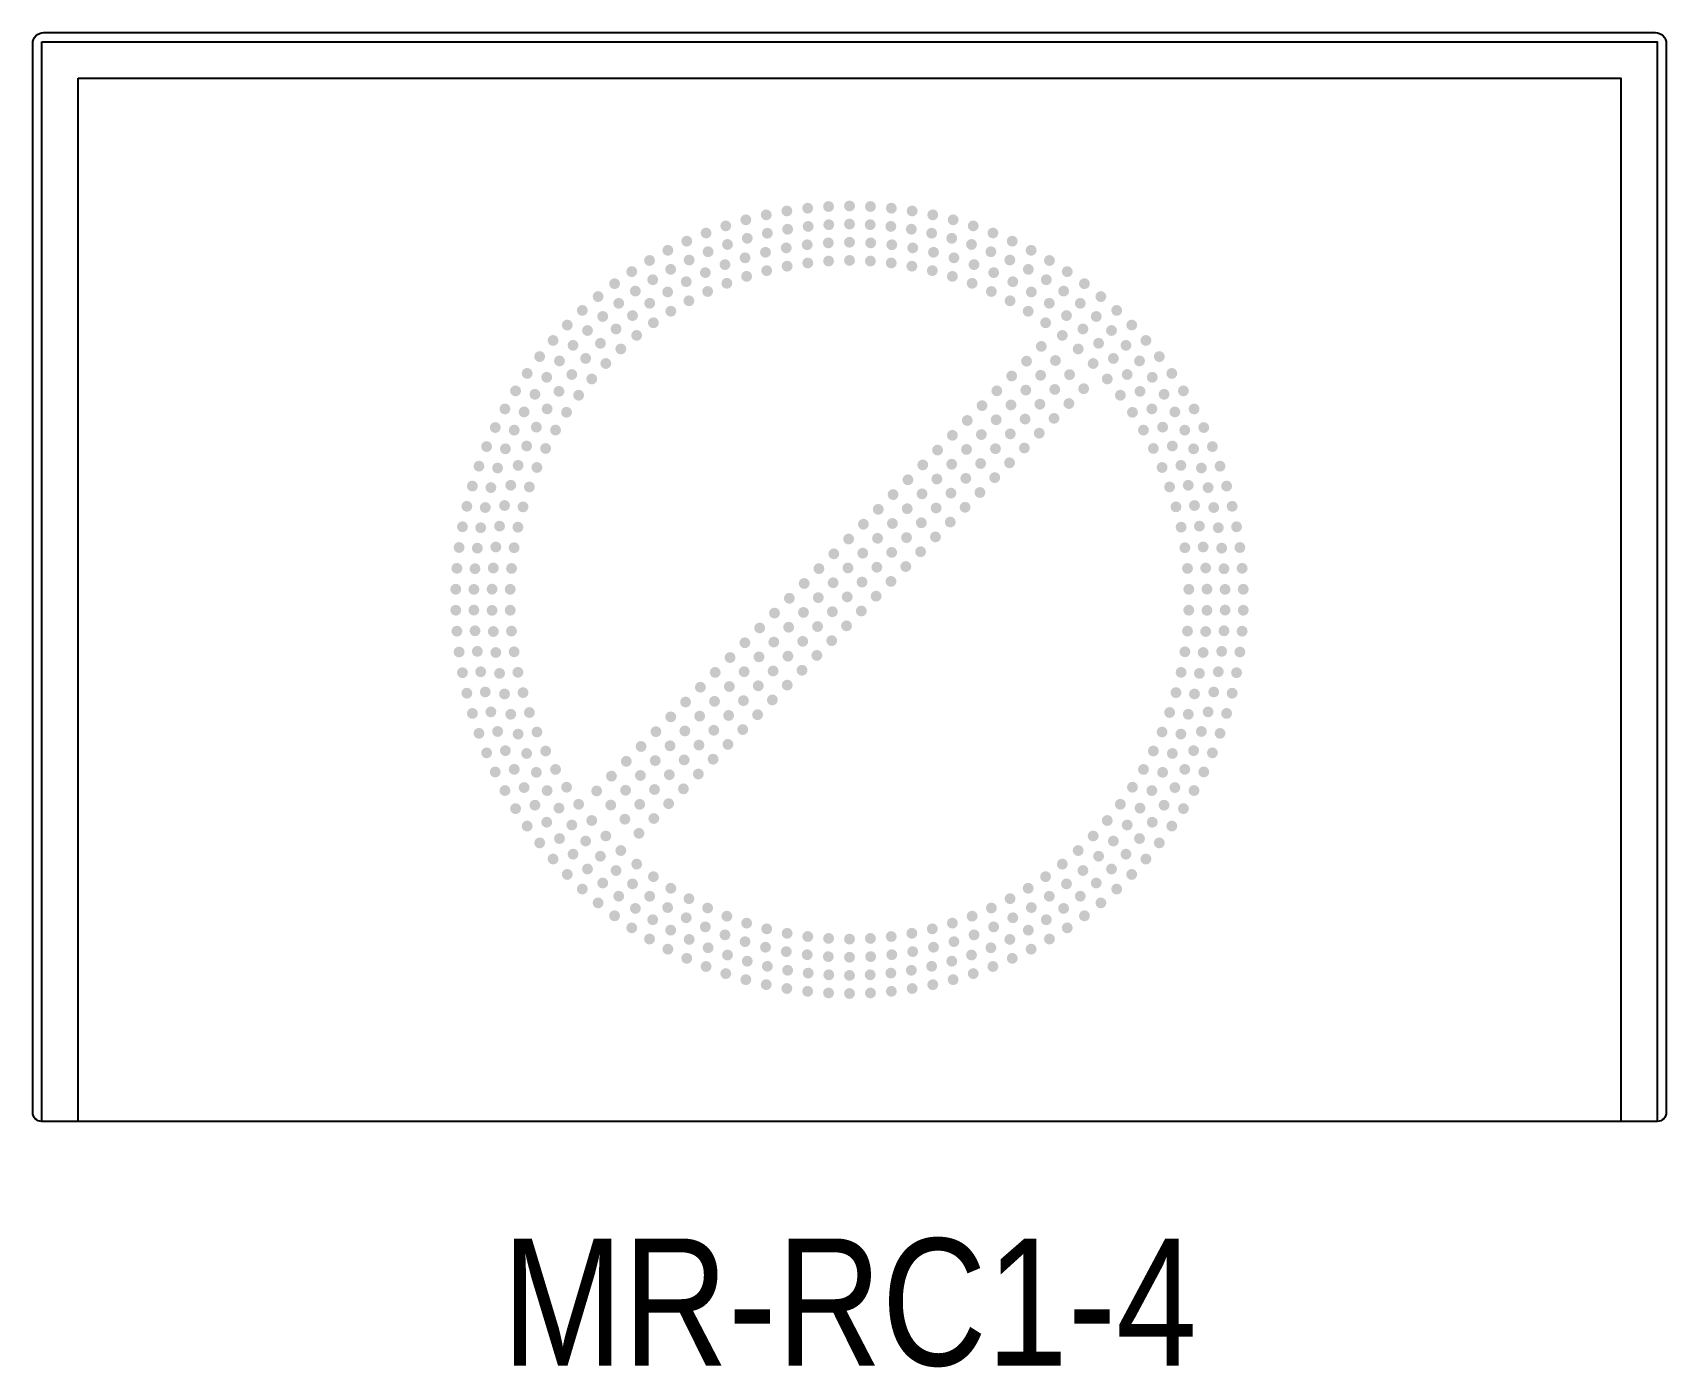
# Model space of a CAD drawing. Header units: millimetres. Extents: x 0 to 45, y -6.8 to 30.
import ezdxf

# ---------------------------------------------------------------- set-up
doc = ezdxf.new("R2010")
doc.units = ezdxf.units.MM
for name, color, linetype in [('L25', 1, 'Continuous'), ('T35', 3, 'Continuous'), ('T50', 7, 'Continuous')]:
    doc.layers.add(name, color=color, linetype=linetype)
doc.styles.add('T35', font='ARIALN.TTF', dxfattribs={"height": 3.5})

# ---------------------------------------------------------------- blocks, each defined once
blk = doc.blocks.new('MR-RC1-4')
at = {"layer": 'L25'}
h = blk.add_hatch(color=10, dxfattribs=at)
h.dxf.hatch_style = 1
edge = h.paths.add_edge_path()
edge.add_arc((21.93, 24.709), 0.15, 0, 360)
edge = h.paths.add_edge_path()
edge.add_arc((21.361, 24.662), 0.15, 0, 360)
edge = h.paths.add_edge_path()
edge.add_arc((20.796, 24.584), 0.15, 0, 360)
edge = h.paths.add_edge_path()
edge.add_arc((20.237, 24.474), 0.15, 0, 360)
edge = h.paths.add_edge_path()
edge.add_arc((19.684, 24.334), 0.15, 0, 360)
edge = h.paths.add_edge_path()
edge.add_arc((19.139, 24.164), 0.15, 0, 360)
edge = h.paths.add_edge_path()
edge.add_arc((18.605, 23.964), 0.15, 0, 360)
edge = h.paths.add_edge_path()
edge.add_arc((18.083, 23.735), 0.15, 0, 360)
edge = h.paths.add_edge_path()
edge.add_arc((17.574, 23.478), 0.15, 0, 360)
edge = h.paths.add_edge_path()
edge.add_arc((17.08, 23.192), 0.15, 0, 360)
edge = h.paths.add_edge_path()
edge.add_arc((16.602, 22.88), 0.15, 0, 360)
edge = h.paths.add_edge_path()
edge.add_arc((16.143, 22.543), 0.15, 0, 360)
edge = h.paths.add_edge_path()
edge.add_arc((15.703, 22.18), 0.15, 0, 360)
edge = h.paths.add_edge_path()
edge.add_arc((15.283, 21.794), 0.15, 0, 360)
edge = h.paths.add_edge_path()
edge.add_arc((14.885, 21.385), 0.15, 0, 360)
edge = h.paths.add_edge_path()
edge.add_arc((14.511, 20.955), 0.15, 0, 360)
edge = h.paths.add_edge_path()
edge.add_arc((14.16, 20.505), 0.15, 0, 360)
edge = h.paths.add_edge_path()
edge.add_arc((13.835, 20.036), 0.15, 0, 360)
edge = h.paths.add_edge_path()
edge.add_arc((13.537, 19.55), 0.15, 0, 360)
edge = h.paths.add_edge_path()
edge.add_arc((13.265, 19.048), 0.15, 0, 360)
edge = h.paths.add_edge_path()
edge.add_arc((13.022, 18.533), 0.15, 0, 360)
edge = h.paths.add_edge_path()
edge.add_arc((12.807, 18.004), 0.15, 0, 360)
edge = h.paths.add_edge_path()
edge.add_arc((12.622, 17.465), 0.15, 0, 360)
edge = h.paths.add_edge_path()
edge.add_arc((12.467, 16.916), 0.15, 0, 360)
edge = h.paths.add_edge_path()
edge.add_arc((12.342, 16.359), 0.15, 0, 360)
edge = h.paths.add_edge_path()
edge.add_arc((12.248, 15.797), 0.15, 0, 360)
edge = h.paths.add_edge_path()
edge.add_arc((12.185, 15.23), 0.15, 0, 360)
edge = h.paths.add_edge_path()
edge.add_arc((12.154, 14.66), 0.15, 0, 360)
edge = h.paths.add_edge_path()
edge.add_arc((12.154, 14.09), 0.15, 0, 360)
edge = h.paths.add_edge_path()
edge.add_arc((12.185, 13.52), 0.15, 0, 360)
edge = h.paths.add_edge_path()
edge.add_arc((12.248, 12.953), 0.15, 0, 360)
edge = h.paths.add_edge_path()
edge.add_arc((12.342, 12.391), 0.15, 0, 360)
edge = h.paths.add_edge_path()
edge.add_arc((12.467, 11.834), 0.15, 0, 360)
edge = h.paths.add_edge_path()
edge.add_arc((12.622, 11.285), 0.15, 0, 360)
edge = h.paths.add_edge_path()
edge.add_arc((12.807, 10.746), 0.15, 0, 360)
edge = h.paths.add_edge_path()
edge.add_arc((13.022, 10.217), 0.15, 0, 360)
edge = h.paths.add_edge_path()
edge.add_arc((13.265, 9.702), 0.15, 0, 360)
edge = h.paths.add_edge_path()
edge.add_arc((13.537, 9.2), 0.15, 0, 360)
edge = h.paths.add_edge_path()
edge.add_arc((13.835, 8.714), 0.15, 0, 360)
edge = h.paths.add_edge_path()
edge.add_arc((14.16, 8.245), 0.15, 0, 360)
edge = h.paths.add_edge_path()
edge.add_arc((14.511, 7.795), 0.15, 0, 360)
edge = h.paths.add_edge_path()
edge.add_arc((14.885, 7.365), 0.15, 0, 360)
edge = h.paths.add_edge_path()
edge.add_arc((15.283, 6.956), 0.15, 0, 360)
edge = h.paths.add_edge_path()
edge.add_arc((15.703, 6.57), 0.15, 0, 360)
edge = h.paths.add_edge_path()
edge.add_arc((16.143, 6.207), 0.15, 0, 360)
edge = h.paths.add_edge_path()
edge.add_arc((16.602, 5.87), 0.15, 0, 360)
edge = h.paths.add_edge_path()
edge.add_arc((17.08, 5.558), 0.15, 0, 360)
edge = h.paths.add_edge_path()
edge.add_arc((17.574, 5.272), 0.15, 0, 360)
edge = h.paths.add_edge_path()
edge.add_arc((18.083, 5.015), 0.15, 0, 360)
edge = h.paths.add_edge_path()
edge.add_arc((18.605, 4.786), 0.15, 0, 360)
edge = h.paths.add_edge_path()
edge.add_arc((19.139, 4.586), 0.15, 0, 360)
edge = h.paths.add_edge_path()
edge.add_arc((19.684, 4.416), 0.15, 0, 360)
edge = h.paths.add_edge_path()
edge.add_arc((20.237, 4.276), 0.15, 0, 360)
edge = h.paths.add_edge_path()
edge.add_arc((20.796, 4.166), 0.15, 0, 360)
edge = h.paths.add_edge_path()
edge.add_arc((21.361, 4.088), 0.15, 0, 360)
edge = h.paths.add_edge_path()
edge.add_arc((21.93, 4.041), 0.15, 0, 360)
edge = h.paths.add_edge_path()
edge.add_arc((22.5, 4.025), 0.15, 0, 360)
edge = h.paths.add_edge_path()
edge.add_arc((23.07, 4.041), 0.15, 0, 360)
edge = h.paths.add_edge_path()
edge.add_arc((23.639, 4.088), 0.15, 0, 360)
edge = h.paths.add_edge_path()
edge.add_arc((24.204, 4.166), 0.15, 0, 360)
edge = h.paths.add_edge_path()
edge.add_arc((24.763, 4.276), 0.15, 0, 360)
edge = h.paths.add_edge_path()
edge.add_arc((25.316, 4.416), 0.15, 0, 360)
edge = h.paths.add_edge_path()
edge.add_arc((25.861, 4.586), 0.15, 0, 360)
edge = h.paths.add_edge_path()
edge.add_arc((26.395, 4.786), 0.15, 0, 360)
edge = h.paths.add_edge_path()
edge.add_arc((26.917, 5.015), 0.15, 0, 360)
edge = h.paths.add_edge_path()
edge.add_arc((27.426, 5.272), 0.15, 0, 360)
edge = h.paths.add_edge_path()
edge.add_arc((27.92, 5.558), 0.15, 0, 360)
edge = h.paths.add_edge_path()
edge.add_arc((28.398, 5.87), 0.15, 0, 360)
edge = h.paths.add_edge_path()
edge.add_arc((28.857, 6.207), 0.15, 0, 360)
edge = h.paths.add_edge_path()
edge.add_arc((29.297, 6.57), 0.15, 0, 360)
edge = h.paths.add_edge_path()
edge.add_arc((29.717, 6.956), 0.15, 0, 360)
edge = h.paths.add_edge_path()
edge.add_arc((30.115, 7.365), 0.15, 0, 360)
edge = h.paths.add_edge_path()
edge.add_arc((30.489, 7.795), 0.15, 0, 360)
edge = h.paths.add_edge_path()
edge.add_arc((30.84, 8.245), 0.15, 0, 360)
edge = h.paths.add_edge_path()
edge.add_arc((31.165, 8.714), 0.15, 0, 360)
edge = h.paths.add_edge_path()
edge.add_arc((31.463, 9.2), 0.15, 0, 360)
edge = h.paths.add_edge_path()
edge.add_arc((31.735, 9.702), 0.15, 0, 360)
edge = h.paths.add_edge_path()
edge.add_arc((31.978, 10.217), 0.15, 0, 360)
edge = h.paths.add_edge_path()
edge.add_arc((32.193, 10.746), 0.15, 0, 360)
edge = h.paths.add_edge_path()
edge.add_arc((32.378, 11.285), 0.15, 0, 360)
edge = h.paths.add_edge_path()
edge.add_arc((32.533, 11.834), 0.15, 0, 360)
edge = h.paths.add_edge_path()
edge.add_arc((32.658, 12.391), 0.15, 0, 360)
edge = h.paths.add_edge_path()
edge.add_arc((32.752, 12.953), 0.15, 0, 360)
edge = h.paths.add_edge_path()
edge.add_arc((32.815, 13.52), 0.15, 0, 360)
edge = h.paths.add_edge_path()
edge.add_arc((32.846, 14.09), 0.15, 0, 360)
edge = h.paths.add_edge_path()
edge.add_arc((32.846, 14.66), 0.15, 0, 360)
edge = h.paths.add_edge_path()
edge.add_arc((32.815, 15.23), 0.15, 0, 360)
edge = h.paths.add_edge_path()
edge.add_arc((32.752, 15.797), 0.15, 0, 360)
edge = h.paths.add_edge_path()
edge.add_arc((32.658, 16.359), 0.15, 0, 360)
edge = h.paths.add_edge_path()
edge.add_arc((32.533, 16.916), 0.15, 0, 360)
edge = h.paths.add_edge_path()
edge.add_arc((32.378, 17.465), 0.15, 0, 360)
edge = h.paths.add_edge_path()
edge.add_arc((32.193, 18.004), 0.15, 0, 360)
edge = h.paths.add_edge_path()
edge.add_arc((31.978, 18.533), 0.15, 0, 360)
edge = h.paths.add_edge_path()
edge.add_arc((31.735, 19.048), 0.15, 0, 360)
edge = h.paths.add_edge_path()
edge.add_arc((31.463, 19.55), 0.15, 0, 360)
edge = h.paths.add_edge_path()
edge.add_arc((31.165, 20.036), 0.15, 0, 360)
edge = h.paths.add_edge_path()
edge.add_arc((30.84, 20.505), 0.15, 0, 360)
edge = h.paths.add_edge_path()
edge.add_arc((30.489, 20.955), 0.15, 0, 360)
edge = h.paths.add_edge_path()
edge.add_arc((30.115, 21.385), 0.15, 0, 360)
edge = h.paths.add_edge_path()
edge.add_arc((29.717, 21.794), 0.15, 0, 360)
edge = h.paths.add_edge_path()
edge.add_arc((29.297, 22.18), 0.15, 0, 360)
edge = h.paths.add_edge_path()
edge.add_arc((28.857, 22.543), 0.15, 0, 360)
edge = h.paths.add_edge_path()
edge.add_arc((28.398, 22.88), 0.15, 0, 360)
edge = h.paths.add_edge_path()
edge.add_arc((27.92, 23.192), 0.15, 0, 360)
edge = h.paths.add_edge_path()
edge.add_arc((27.426, 23.478), 0.15, 0, 360)
edge = h.paths.add_edge_path()
edge.add_arc((26.917, 23.735), 0.15, 0, 360)
edge = h.paths.add_edge_path()
edge.add_arc((26.395, 23.964), 0.15, 0, 360)
edge = h.paths.add_edge_path()
edge.add_arc((25.861, 24.164), 0.15, 0, 360)
edge = h.paths.add_edge_path()
edge.add_arc((25.316, 24.334), 0.15, 0, 360)
edge = h.paths.add_edge_path()
edge.add_arc((24.763, 24.474), 0.15, 0, 360)
edge = h.paths.add_edge_path()
edge.add_arc((24.204, 24.584), 0.15, 0, 360)
edge = h.paths.add_edge_path()
edge.add_arc((23.639, 24.662), 0.15, 0, 360)
edge = h.paths.add_edge_path()
edge.add_arc((23.07, 24.709), 0.15, 0, 360)
edge = h.paths.add_edge_path()
edge.add_arc((22.5, 24.725), 0.15, 0, 360)
edge = h.paths.add_edge_path()
edge.add_arc((21.923, 25.21), 0.15, 0, 360)
edge = h.paths.add_edge_path()
edge.add_arc((21.347, 25.164), 0.15, 0, 360)
edge = h.paths.add_edge_path()
edge.add_arc((20.774, 25.087), 0.15, 0, 360)
edge = h.paths.add_edge_path()
edge.add_arc((20.206, 24.98), 0.15, 0, 360)
edge = h.paths.add_edge_path()
edge.add_arc((19.645, 24.843), 0.15, 0, 360)
edge = h.paths.add_edge_path()
edge.add_arc((19.092, 24.676), 0.15, 0, 360)
edge = h.paths.add_edge_path()
edge.add_arc((18.549, 24.48), 0.15, 0, 360)
edge = h.paths.add_edge_path()
edge.add_arc((18.017, 24.255), 0.15, 0, 360)
edge = h.paths.add_edge_path()
edge.add_arc((17.497, 24.003), 0.15, 0, 360)
edge = h.paths.add_edge_path()
edge.add_arc((16.992, 23.723), 0.15, 0, 360)
edge = h.paths.add_edge_path()
edge.add_arc((16.502, 23.416), 0.15, 0, 360)
edge = h.paths.add_edge_path()
edge.add_arc((16.029, 23.084), 0.15, 0, 360)
edge = h.paths.add_edge_path()
edge.add_arc((15.575, 22.728), 0.15, 0, 360)
edge = h.paths.add_edge_path()
edge.add_arc((15.14, 22.347), 0.15, 0, 360)
edge = h.paths.add_edge_path()
edge.add_arc((14.726, 21.944), 0.15, 0, 360)
edge = h.paths.add_edge_path()
edge.add_arc((14.335, 21.52), 0.15, 0, 360)
edge = h.paths.add_edge_path()
edge.add_arc((13.966, 21.075), 0.15, 0, 360)
edge = h.paths.add_edge_path()
edge.add_arc((13.621, 20.611), 0.15, 0, 360)
edge = h.paths.add_edge_path()
edge.add_arc((13.302, 20.13), 0.15, 0, 360)
edge = h.paths.add_edge_path()
edge.add_arc((13.009, 19.632), 0.15, 0, 360)
edge = h.paths.add_edge_path()
edge.add_arc((12.742, 19.12), 0.15, 0, 360)
edge = h.paths.add_edge_path()
edge.add_arc((12.504, 18.594), 0.15, 0, 360)
edge = h.paths.add_edge_path()
edge.add_arc((12.293, 18.056), 0.15, 0, 360)
edge = h.paths.add_edge_path()
edge.add_arc((12.112, 17.507), 0.15, 0, 360)
edge = h.paths.add_edge_path()
edge.add_arc((11.96, 16.95), 0.15, 0, 360)
edge = h.paths.add_edge_path()
edge.add_arc((11.838, 16.385), 0.15, 0, 360)
edge = h.paths.add_edge_path()
edge.add_arc((11.746, 15.815), 0.15, 0, 360)
edge = h.paths.add_edge_path()
edge.add_arc((11.685, 15.241), 0.15, 0, 360)
edge = h.paths.add_edge_path()
edge.add_arc((11.654, 14.664), 0.15, 0, 360)
edge = h.paths.add_edge_path()
edge.add_arc((11.654, 14.086), 0.15, 0, 360)
edge = h.paths.add_edge_path()
edge.add_arc((11.685, 13.509), 0.15, 0, 360)
edge = h.paths.add_edge_path()
edge.add_arc((11.746, 12.935), 0.15, 0, 360)
edge = h.paths.add_edge_path()
edge.add_arc((11.838, 12.365), 0.15, 0, 360)
edge = h.paths.add_edge_path()
edge.add_arc((11.96, 11.8), 0.15, 0, 360)
edge = h.paths.add_edge_path()
edge.add_arc((12.112, 11.243), 0.15, 0, 360)
edge = h.paths.add_edge_path()
edge.add_arc((12.293, 10.694), 0.15, 0, 360)
edge = h.paths.add_edge_path()
edge.add_arc((12.504, 10.156), 0.15, 0, 360)
edge = h.paths.add_edge_path()
edge.add_arc((12.742, 9.63), 0.15, 0, 360)
edge = h.paths.add_edge_path()
edge.add_arc((13.009, 9.118), 0.15, 0, 360)
edge = h.paths.add_edge_path()
edge.add_arc((13.302, 8.62), 0.15, 0, 360)
edge = h.paths.add_edge_path()
edge.add_arc((13.621, 8.139), 0.15, 0, 360)
edge = h.paths.add_edge_path()
edge.add_arc((13.966, 7.675), 0.15, 0, 360)
edge = h.paths.add_edge_path()
edge.add_arc((14.335, 7.23), 0.15, 0, 360)
edge = h.paths.add_edge_path()
edge.add_arc((14.726, 6.806), 0.15, 0, 360)
edge = h.paths.add_edge_path()
edge.add_arc((15.14, 6.403), 0.15, 0, 360)
edge = h.paths.add_edge_path()
edge.add_arc((15.575, 6.022), 0.15, 0, 360)
edge = h.paths.add_edge_path()
edge.add_arc((16.029, 5.666), 0.15, 0, 360)
edge = h.paths.add_edge_path()
edge.add_arc((16.502, 5.334), 0.15, 0, 360)
edge = h.paths.add_edge_path()
edge.add_arc((16.992, 5.027), 0.15, 0, 360)
edge = h.paths.add_edge_path()
edge.add_arc((17.497, 4.747), 0.15, 0, 360)
edge = h.paths.add_edge_path()
edge.add_arc((18.017, 4.495), 0.15, 0, 360)
edge = h.paths.add_edge_path()
edge.add_arc((18.549, 4.27), 0.15, 0, 360)
edge = h.paths.add_edge_path()
edge.add_arc((19.092, 4.074), 0.15, 0, 360)
edge = h.paths.add_edge_path()
edge.add_arc((19.645, 3.907), 0.15, 0, 360)
edge = h.paths.add_edge_path()
edge.add_arc((20.206, 3.77), 0.15, 0, 360)
edge = h.paths.add_edge_path()
edge.add_arc((20.774, 3.663), 0.15, 0, 360)
edge = h.paths.add_edge_path()
edge.add_arc((21.347, 3.586), 0.15, 0, 360)
edge = h.paths.add_edge_path()
edge.add_arc((21.923, 3.54), 0.15, 0, 360)
edge = h.paths.add_edge_path()
edge.add_arc((22.5, 3.525), 0.15, 0, 360)
edge = h.paths.add_edge_path()
edge.add_arc((23.077, 3.54), 0.15, 0, 360)
edge = h.paths.add_edge_path()
edge.add_arc((23.653, 3.586), 0.15, 0, 360)
edge = h.paths.add_edge_path()
edge.add_arc((24.226, 3.663), 0.15, 0, 360)
edge = h.paths.add_edge_path()
edge.add_arc((24.794, 3.77), 0.15, 0, 360)
edge = h.paths.add_edge_path()
edge.add_arc((25.355, 3.907), 0.15, 0, 360)
edge = h.paths.add_edge_path()
edge.add_arc((25.908, 4.074), 0.15, 0, 360)
edge = h.paths.add_edge_path()
edge.add_arc((26.451, 4.27), 0.15, 0, 360)
edge = h.paths.add_edge_path()
edge.add_arc((26.983, 4.495), 0.15, 0, 360)
edge = h.paths.add_edge_path()
edge.add_arc((27.503, 4.747), 0.15, 0, 360)
edge = h.paths.add_edge_path()
edge.add_arc((28.008, 5.027), 0.15, 0, 360)
edge = h.paths.add_edge_path()
edge.add_arc((28.498, 5.334), 0.15, 0, 360)
edge = h.paths.add_edge_path()
edge.add_arc((28.971, 5.666), 0.15, 0, 360)
edge = h.paths.add_edge_path()
edge.add_arc((29.425, 6.022), 0.15, 0, 360)
edge = h.paths.add_edge_path()
edge.add_arc((29.86, 6.403), 0.15, 0, 360)
edge = h.paths.add_edge_path()
edge.add_arc((30.274, 6.806), 0.15, 0, 360)
edge = h.paths.add_edge_path()
edge.add_arc((30.665, 7.23), 0.15, 0, 360)
edge = h.paths.add_edge_path()
edge.add_arc((31.034, 7.675), 0.15, 0, 360)
edge = h.paths.add_edge_path()
edge.add_arc((31.379, 8.139), 0.15, 0, 360)
edge = h.paths.add_edge_path()
edge.add_arc((31.698, 8.62), 0.15, 0, 360)
edge = h.paths.add_edge_path()
edge.add_arc((31.991, 9.118), 0.15, 0, 360)
edge = h.paths.add_edge_path()
edge.add_arc((32.258, 9.63), 0.15, 0, 360)
edge = h.paths.add_edge_path()
edge.add_arc((32.496, 10.156), 0.15, 0, 360)
edge = h.paths.add_edge_path()
edge.add_arc((32.707, 10.694), 0.15, 0, 360)
edge = h.paths.add_edge_path()
edge.add_arc((32.888, 11.243), 0.15, 0, 360)
edge = h.paths.add_edge_path()
edge.add_arc((33.04, 11.8), 0.15, 0, 360)
edge = h.paths.add_edge_path()
edge.add_arc((33.162, 12.365), 0.15, 0, 360)
edge = h.paths.add_edge_path()
edge.add_arc((33.254, 12.935), 0.15, 0, 360)
edge = h.paths.add_edge_path()
edge.add_arc((33.315, 13.509), 0.15, 0, 360)
edge = h.paths.add_edge_path()
edge.add_arc((33.346, 14.086), 0.15, 0, 360)
edge = h.paths.add_edge_path()
edge.add_arc((33.346, 14.664), 0.15, 0, 360)
edge = h.paths.add_edge_path()
edge.add_arc((33.315, 15.241), 0.15, 0, 360)
edge = h.paths.add_edge_path()
edge.add_arc((33.254, 15.815), 0.15, 0, 360)
edge = h.paths.add_edge_path()
edge.add_arc((33.162, 16.385), 0.15, 0, 360)
edge = h.paths.add_edge_path()
edge.add_arc((33.04, 16.95), 0.15, 0, 360)
edge = h.paths.add_edge_path()
edge.add_arc((32.888, 17.507), 0.15, 0, 360)
edge = h.paths.add_edge_path()
edge.add_arc((32.707, 18.056), 0.15, 0, 360)
edge = h.paths.add_edge_path()
edge.add_arc((32.496, 18.594), 0.15, 0, 360)
edge = h.paths.add_edge_path()
edge.add_arc((32.258, 19.12), 0.15, 0, 360)
edge = h.paths.add_edge_path()
edge.add_arc((31.991, 19.632), 0.15, 0, 360)
edge = h.paths.add_edge_path()
edge.add_arc((31.698, 20.13), 0.15, 0, 360)
edge = h.paths.add_edge_path()
edge.add_arc((31.379, 20.611), 0.15, 0, 360)
edge = h.paths.add_edge_path()
edge.add_arc((31.034, 21.075), 0.15, 0, 360)
edge = h.paths.add_edge_path()
edge.add_arc((30.665, 21.52), 0.15, 0, 360)
edge = h.paths.add_edge_path()
edge.add_arc((30.274, 21.944), 0.15, 0, 360)
edge = h.paths.add_edge_path()
edge.add_arc((29.86, 22.347), 0.15, 0, 360)
edge = h.paths.add_edge_path()
edge.add_arc((29.425, 22.728), 0.15, 0, 360)
edge = h.paths.add_edge_path()
edge.add_arc((28.971, 23.084), 0.15, 0, 360)
edge = h.paths.add_edge_path()
edge.add_arc((28.498, 23.416), 0.15, 0, 360)
edge = h.paths.add_edge_path()
edge.add_arc((28.008, 23.723), 0.15, 0, 360)
edge = h.paths.add_edge_path()
edge.add_arc((27.503, 24.003), 0.15, 0, 360)
edge = h.paths.add_edge_path()
edge.add_arc((26.983, 24.255), 0.15, 0, 360)
edge = h.paths.add_edge_path()
edge.add_arc((26.451, 24.48), 0.15, 0, 360)
edge = h.paths.add_edge_path()
edge.add_arc((25.908, 24.676), 0.15, 0, 360)
edge = h.paths.add_edge_path()
edge.add_arc((25.355, 24.843), 0.15, 0, 360)
edge = h.paths.add_edge_path()
edge.add_arc((24.794, 24.98), 0.15, 0, 360)
edge = h.paths.add_edge_path()
edge.add_arc((24.226, 25.087), 0.15, 0, 360)
edge = h.paths.add_edge_path()
edge.add_arc((23.653, 25.164), 0.15, 0, 360)
edge = h.paths.add_edge_path()
edge.add_arc((23.077, 25.21), 0.15, 0, 360)
edge = h.paths.add_edge_path()
edge.add_arc((22.5, 25.225), 0.15, 0, 360)
h = blk.add_hatch(color=10, dxfattribs=at)
h.dxf.hatch_style = 1
edge = h.paths.add_edge_path()
edge.add_arc((21.924, 23.707), 0.15, 0, 360)
edge = h.paths.add_edge_path()
edge.add_arc((21.351, 23.654), 0.15, 0, 360)
edge = h.paths.add_edge_path()
edge.add_arc((20.782, 23.566), 0.15, 0, 360)
edge = h.paths.add_edge_path()
edge.add_arc((20.219, 23.443), 0.15, 0, 360)
edge = h.paths.add_edge_path()
edge.add_arc((19.666, 23.285), 0.15, 0, 360)
edge = h.paths.add_edge_path()
edge.add_arc((19.122, 23.094), 0.15, 0, 360)
edge = h.paths.add_edge_path()
edge.add_arc((18.592, 22.869), 0.15, 0, 360)
edge = h.paths.add_edge_path()
edge.add_arc((18.077, 22.612), 0.15, 0, 360)
edge = h.paths.add_edge_path()
edge.add_arc((17.578, 22.325), 0.15, 0, 360)
edge = h.paths.add_edge_path()
edge.add_arc((17.098, 22.006), 0.15, 0, 360)
edge = h.paths.add_edge_path()
edge.add_arc((16.638, 21.659), 0.15, 0, 360)
edge = h.paths.add_edge_path()
edge.add_arc((16.201, 21.285), 0.15, 0, 360)
edge = h.paths.add_edge_path()
edge.add_arc((15.788, 20.884), 0.15, 0, 360)
edge = h.paths.add_edge_path()
edge.add_arc((15.4, 20.458), 0.15, 0, 360)
edge = h.paths.add_edge_path()
edge.add_arc((15.039, 20.01), 0.15, 0, 360)
edge = h.paths.add_edge_path()
edge.add_arc((14.706, 19.54), 0.15, 0, 360)
edge = h.paths.add_edge_path()
edge.add_arc((14.403, 19.05), 0.15, 0, 360)
edge = h.paths.add_edge_path()
edge.add_arc((14.13, 18.543), 0.15, 0, 360)
edge = h.paths.add_edge_path()
edge.add_arc((13.89, 18.019), 0.15, 0, 360)
edge = h.paths.add_edge_path()
edge.add_arc((13.682, 17.483), 0.15, 0, 360)
edge = h.paths.add_edge_path()
edge.add_arc((13.507, 16.934), 0.15, 0, 360)
edge = h.paths.add_edge_path()
edge.add_arc((13.366, 16.375), 0.15, 0, 360)
edge = h.paths.add_edge_path()
edge.add_arc((13.261, 15.809), 0.15, 0, 360)
edge = h.paths.add_edge_path()
edge.add_arc((13.19, 15.238), 0.15, 0, 360)
edge = h.paths.add_edge_path()
edge.add_arc((13.154, 14.663), 0.15, 0, 360)
edge = h.paths.add_edge_path()
edge.add_arc((13.154, 14.087), 0.15, 0, 360)
edge = h.paths.add_edge_path()
edge.add_arc((13.19, 13.512), 0.15, 0, 360)
edge = h.paths.add_edge_path()
edge.add_arc((13.261, 12.941), 0.15, 0, 360)
edge = h.paths.add_edge_path()
edge.add_arc((13.366, 12.375), 0.15, 0, 360)
edge = h.paths.add_edge_path()
edge.add_arc((13.507, 11.816), 0.15, 0, 360)
edge = h.paths.add_edge_path()
edge.add_arc((13.682, 11.267), 0.15, 0, 360)
edge = h.paths.add_edge_path()
edge.add_arc((13.89, 10.731), 0.15, 0, 360)
edge = h.paths.add_edge_path()
edge.add_arc((14.13, 10.207), 0.15, 0, 360)
edge = h.paths.add_edge_path()
edge.add_arc((14.403, 9.7), 0.15, 0, 360)
edge = h.paths.add_edge_path()
edge.add_arc((14.706, 9.21), 0.15, 0, 360)
edge = h.paths.add_edge_path()
edge.add_arc((15.039, 8.74), 0.15, 0, 360)
edge = h.paths.add_edge_path()
edge.add_arc((15.4, 8.292), 0.15, 0, 360)
edge = h.paths.add_edge_path()
edge.add_arc((15.788, 7.866), 0.15, 0, 360)
edge = h.paths.add_edge_path()
edge.add_arc((16.201, 7.465), 0.15, 0, 360)
edge = h.paths.add_edge_path()
edge.add_arc((16.638, 7.091), 0.15, 0, 360)
edge = h.paths.add_edge_path()
edge.add_arc((17.098, 6.744), 0.15, 0, 360)
edge = h.paths.add_edge_path()
edge.add_arc((17.578, 6.425), 0.15, 0, 360)
edge = h.paths.add_edge_path()
edge.add_arc((18.077, 6.138), 0.15, 0, 360)
edge = h.paths.add_edge_path()
edge.add_arc((18.592, 5.881), 0.15, 0, 360)
edge = h.paths.add_edge_path()
edge.add_arc((19.122, 5.656), 0.15, 0, 360)
edge = h.paths.add_edge_path()
edge.add_arc((19.666, 5.465), 0.15, 0, 360)
edge = h.paths.add_edge_path()
edge.add_arc((20.219, 5.307), 0.15, 0, 360)
edge = h.paths.add_edge_path()
edge.add_arc((20.782, 5.184), 0.15, 0, 360)
edge = h.paths.add_edge_path()
edge.add_arc((21.351, 5.096), 0.15, 0, 360)
edge = h.paths.add_edge_path()
edge.add_arc((21.924, 5.043), 0.15, 0, 360)
edge = h.paths.add_edge_path()
edge.add_arc((22.5, 5.025), 0.15, 0, 360)
edge = h.paths.add_edge_path()
edge.add_arc((23.076, 5.043), 0.15, 0, 360)
edge = h.paths.add_edge_path()
edge.add_arc((23.649, 5.096), 0.15, 0, 360)
edge = h.paths.add_edge_path()
edge.add_arc((24.218, 5.184), 0.15, 0, 360)
edge = h.paths.add_edge_path()
edge.add_arc((24.781, 5.307), 0.15, 0, 360)
edge = h.paths.add_edge_path()
edge.add_arc((25.334, 5.465), 0.15, 0, 360)
edge = h.paths.add_edge_path()
edge.add_arc((25.878, 5.656), 0.15, 0, 360)
edge = h.paths.add_edge_path()
edge.add_arc((26.408, 5.881), 0.15, 0, 360)
edge = h.paths.add_edge_path()
edge.add_arc((26.923, 6.138), 0.15, 0, 360)
edge = h.paths.add_edge_path()
edge.add_arc((27.422, 6.425), 0.15, 0, 360)
edge = h.paths.add_edge_path()
edge.add_arc((27.902, 6.744), 0.15, 0, 360)
edge = h.paths.add_edge_path()
edge.add_arc((28.362, 7.091), 0.15, 0, 360)
edge = h.paths.add_edge_path()
edge.add_arc((28.799, 7.465), 0.15, 0, 360)
edge = h.paths.add_edge_path()
edge.add_arc((29.212, 7.866), 0.15, 0, 360)
edge = h.paths.add_edge_path()
edge.add_arc((29.6, 8.292), 0.15, 0, 360)
edge = h.paths.add_edge_path()
edge.add_arc((29.961, 8.74), 0.15, 0, 360)
edge = h.paths.add_edge_path()
edge.add_arc((30.294, 9.21), 0.15, 0, 360)
edge = h.paths.add_edge_path()
edge.add_arc((30.597, 9.7), 0.15, 0, 360)
edge = h.paths.add_edge_path()
edge.add_arc((30.87, 10.207), 0.15, 0, 360)
edge = h.paths.add_edge_path()
edge.add_arc((31.11, 10.731), 0.15, 0, 360)
edge = h.paths.add_edge_path()
edge.add_arc((31.318, 11.267), 0.15, 0, 360)
edge = h.paths.add_edge_path()
edge.add_arc((31.493, 11.816), 0.15, 0, 360)
edge = h.paths.add_edge_path()
edge.add_arc((31.634, 12.375), 0.15, 0, 360)
edge = h.paths.add_edge_path()
edge.add_arc((31.739, 12.941), 0.15, 0, 360)
edge = h.paths.add_edge_path()
edge.add_arc((31.81, 13.512), 0.15, 0, 360)
edge = h.paths.add_edge_path()
edge.add_arc((31.846, 14.087), 0.15, 0, 360)
edge = h.paths.add_edge_path()
edge.add_arc((31.846, 14.663), 0.15, 0, 360)
edge = h.paths.add_edge_path()
edge.add_arc((31.81, 15.238), 0.15, 0, 360)
edge = h.paths.add_edge_path()
edge.add_arc((31.739, 15.809), 0.15, 0, 360)
edge = h.paths.add_edge_path()
edge.add_arc((31.634, 16.375), 0.15, 0, 360)
edge = h.paths.add_edge_path()
edge.add_arc((31.493, 16.934), 0.15, 0, 360)
edge = h.paths.add_edge_path()
edge.add_arc((31.318, 17.483), 0.15, 0, 360)
edge = h.paths.add_edge_path()
edge.add_arc((31.11, 18.019), 0.15, 0, 360)
edge = h.paths.add_edge_path()
edge.add_arc((30.87, 18.543), 0.15, 0, 360)
edge = h.paths.add_edge_path()
edge.add_arc((30.597, 19.05), 0.15, 0, 360)
edge = h.paths.add_edge_path()
edge.add_arc((30.294, 19.54), 0.15, 0, 360)
edge = h.paths.add_edge_path()
edge.add_arc((29.961, 20.01), 0.15, 0, 360)
edge = h.paths.add_edge_path()
edge.add_arc((29.6, 20.458), 0.15, 0, 360)
edge = h.paths.add_edge_path()
edge.add_arc((29.212, 20.884), 0.15, 0, 360)
edge = h.paths.add_edge_path()
edge.add_arc((28.799, 21.285), 0.15, 0, 360)
edge = h.paths.add_edge_path()
edge.add_arc((28.362, 21.659), 0.15, 0, 360)
edge = h.paths.add_edge_path()
edge.add_arc((27.902, 22.006), 0.15, 0, 360)
edge = h.paths.add_edge_path()
edge.add_arc((27.422, 22.325), 0.15, 0, 360)
edge = h.paths.add_edge_path()
edge.add_arc((26.923, 22.612), 0.15, 0, 360)
edge = h.paths.add_edge_path()
edge.add_arc((26.408, 22.869), 0.15, 0, 360)
edge = h.paths.add_edge_path()
edge.add_arc((25.878, 23.094), 0.15, 0, 360)
edge = h.paths.add_edge_path()
edge.add_arc((25.334, 23.285), 0.15, 0, 360)
edge = h.paths.add_edge_path()
edge.add_arc((24.781, 23.443), 0.15, 0, 360)
edge = h.paths.add_edge_path()
edge.add_arc((24.218, 23.566), 0.15, 0, 360)
edge = h.paths.add_edge_path()
edge.add_arc((23.649, 23.654), 0.15, 0, 360)
edge = h.paths.add_edge_path()
edge.add_arc((23.076, 23.707), 0.15, 0, 360)
edge = h.paths.add_edge_path()
edge.add_arc((22.5, 23.725), 0.15, 0, 360)
edge = h.paths.add_edge_path()
edge.add_arc((21.916, 24.208), 0.15, 0, 360)
edge = h.paths.add_edge_path()
edge.add_arc((21.335, 24.156), 0.15, 0, 360)
edge = h.paths.add_edge_path()
edge.add_arc((20.758, 24.07), 0.15, 0, 360)
edge = h.paths.add_edge_path()
edge.add_arc((20.186, 23.949), 0.15, 0, 360)
edge = h.paths.add_edge_path()
edge.add_arc((19.623, 23.796), 0.15, 0, 360)
edge = h.paths.add_edge_path()
edge.add_arc((19.07, 23.609), 0.15, 0, 360)
edge = h.paths.add_edge_path()
edge.add_arc((18.529, 23.389), 0.15, 0, 360)
edge = h.paths.add_edge_path()
edge.add_arc((18.002, 23.138), 0.15, 0, 360)
edge = h.paths.add_edge_path()
edge.add_arc((17.491, 22.856), 0.15, 0, 360)
edge = h.paths.add_edge_path()
edge.add_arc((16.997, 22.545), 0.15, 0, 360)
edge = h.paths.add_edge_path()
edge.add_arc((16.523, 22.204), 0.15, 0, 360)
edge = h.paths.add_edge_path()
edge.add_arc((16.07, 21.836), 0.15, 0, 360)
edge = h.paths.add_edge_path()
edge.add_arc((15.639, 21.442), 0.15, 0, 360)
edge = h.paths.add_edge_path()
edge.add_arc((15.232, 21.024), 0.15, 0, 360)
edge = h.paths.add_edge_path()
edge.add_arc((14.851, 20.581), 0.15, 0, 360)
edge = h.paths.add_edge_path()
edge.add_arc((14.497, 20.117), 0.15, 0, 360)
edge = h.paths.add_edge_path()
edge.add_arc((14.171, 19.633), 0.15, 0, 360)
edge = h.paths.add_edge_path()
edge.add_arc((13.874, 19.131), 0.15, 0, 360)
edge = h.paths.add_edge_path()
edge.add_arc((13.607, 18.611), 0.15, 0, 360)
edge = h.paths.add_edge_path()
edge.add_arc((13.372, 18.077), 0.15, 0, 360)
edge = h.paths.add_edge_path()
edge.add_arc((13.169, 17.53), 0.15, 0, 360)
edge = h.paths.add_edge_path()
edge.add_arc((12.998, 16.971), 0.15, 0, 360)
edge = h.paths.add_edge_path()
edge.add_arc((12.861, 16.404), 0.15, 0, 360)
edge = h.paths.add_edge_path()
edge.add_arc((12.758, 15.829), 0.15, 0, 360)
edge = h.paths.add_edge_path()
edge.add_arc((12.689, 15.25), 0.15, 0, 360)
edge = h.paths.add_edge_path()
edge.add_arc((12.654, 14.667), 0.15, 0, 360)
edge = h.paths.add_edge_path()
edge.add_arc((12.654, 14.083), 0.15, 0, 360)
edge = h.paths.add_edge_path()
edge.add_arc((12.689, 13.5), 0.15, 0, 360)
edge = h.paths.add_edge_path()
edge.add_arc((12.758, 12.921), 0.15, 0, 360)
edge = h.paths.add_edge_path()
edge.add_arc((12.861, 12.346), 0.15, 0, 360)
edge = h.paths.add_edge_path()
edge.add_arc((12.998, 11.779), 0.15, 0, 360)
edge = h.paths.add_edge_path()
edge.add_arc((13.169, 11.22), 0.15, 0, 360)
edge = h.paths.add_edge_path()
edge.add_arc((13.372, 10.673), 0.15, 0, 360)
edge = h.paths.add_edge_path()
edge.add_arc((13.607, 10.139), 0.15, 0, 360)
edge = h.paths.add_edge_path()
edge.add_arc((13.874, 9.619), 0.15, 0, 360)
edge = h.paths.add_edge_path()
edge.add_arc((14.171, 9.117), 0.15, 0, 360)
edge = h.paths.add_edge_path()
edge.add_arc((14.497, 8.633), 0.15, 0, 360)
edge = h.paths.add_edge_path()
edge.add_arc((14.851, 8.169), 0.15, 0, 360)
edge = h.paths.add_edge_path()
edge.add_arc((15.232, 7.726), 0.15, 0, 360)
edge = h.paths.add_edge_path()
edge.add_arc((15.639, 7.308), 0.15, 0, 360)
edge = h.paths.add_edge_path()
edge.add_arc((16.07, 6.914), 0.15, 0, 360)
edge = h.paths.add_edge_path()
edge.add_arc((16.523, 6.546), 0.15, 0, 360)
edge = h.paths.add_edge_path()
edge.add_arc((16.997, 6.205), 0.15, 0, 360)
edge = h.paths.add_edge_path()
edge.add_arc((17.491, 5.894), 0.15, 0, 360)
edge = h.paths.add_edge_path()
edge.add_arc((18.002, 5.612), 0.15, 0, 360)
edge = h.paths.add_edge_path()
edge.add_arc((18.529, 5.361), 0.15, 0, 360)
edge = h.paths.add_edge_path()
edge.add_arc((19.07, 5.141), 0.15, 0, 360)
edge = h.paths.add_edge_path()
edge.add_arc((19.623, 4.954), 0.15, 0, 360)
edge = h.paths.add_edge_path()
edge.add_arc((20.186, 4.801), 0.15, 0, 360)
edge = h.paths.add_edge_path()
edge.add_arc((20.758, 4.68), 0.15, 0, 360)
edge = h.paths.add_edge_path()
edge.add_arc((21.335, 4.594), 0.15, 0, 360)
edge = h.paths.add_edge_path()
edge.add_arc((21.916, 4.542), 0.15, 0, 360)
edge = h.paths.add_edge_path()
edge.add_arc((22.5, 4.525), 0.15, 0, 360)
edge = h.paths.add_edge_path()
edge.add_arc((23.084, 4.542), 0.15, 0, 360)
edge = h.paths.add_edge_path()
edge.add_arc((23.665, 4.594), 0.15, 0, 360)
edge = h.paths.add_edge_path()
edge.add_arc((24.242, 4.68), 0.15, 0, 360)
edge = h.paths.add_edge_path()
edge.add_arc((24.814, 4.801), 0.15, 0, 360)
edge = h.paths.add_edge_path()
edge.add_arc((25.377, 4.954), 0.15, 0, 360)
edge = h.paths.add_edge_path()
edge.add_arc((25.93, 5.141), 0.15, 0, 360)
edge = h.paths.add_edge_path()
edge.add_arc((26.471, 5.361), 0.15, 0, 360)
edge = h.paths.add_edge_path()
edge.add_arc((26.998, 5.612), 0.15, 0, 360)
edge = h.paths.add_edge_path()
edge.add_arc((27.509, 5.894), 0.15, 0, 360)
edge = h.paths.add_edge_path()
edge.add_arc((28.003, 6.205), 0.15, 0, 360)
edge = h.paths.add_edge_path()
edge.add_arc((28.477, 6.546), 0.15, 0, 360)
edge = h.paths.add_edge_path()
edge.add_arc((28.93, 6.914), 0.15, 0, 360)
edge = h.paths.add_edge_path()
edge.add_arc((29.361, 7.308), 0.15, 0, 360)
edge = h.paths.add_edge_path()
edge.add_arc((29.768, 7.726), 0.15, 0, 360)
edge = h.paths.add_edge_path()
edge.add_arc((30.149, 8.169), 0.15, 0, 360)
edge = h.paths.add_edge_path()
edge.add_arc((30.503, 8.633), 0.15, 0, 360)
edge = h.paths.add_edge_path()
edge.add_arc((30.829, 9.117), 0.15, 0, 360)
edge = h.paths.add_edge_path()
edge.add_arc((31.126, 9.619), 0.15, 0, 360)
edge = h.paths.add_edge_path()
edge.add_arc((31.393, 10.139), 0.15, 0, 360)
edge = h.paths.add_edge_path()
edge.add_arc((31.628, 10.673), 0.15, 0, 360)
edge = h.paths.add_edge_path()
edge.add_arc((31.831, 11.22), 0.15, 0, 360)
edge = h.paths.add_edge_path()
edge.add_arc((32.002, 11.779), 0.15, 0, 360)
edge = h.paths.add_edge_path()
edge.add_arc((32.139, 12.346), 0.15, 0, 360)
edge = h.paths.add_edge_path()
edge.add_arc((32.242, 12.921), 0.15, 0, 360)
edge = h.paths.add_edge_path()
edge.add_arc((32.311, 13.5), 0.15, 0, 360)
edge = h.paths.add_edge_path()
edge.add_arc((32.346, 14.083), 0.15, 0, 360)
edge = h.paths.add_edge_path()
edge.add_arc((32.346, 14.667), 0.15, 0, 360)
edge = h.paths.add_edge_path()
edge.add_arc((32.311, 15.25), 0.15, 0, 360)
edge = h.paths.add_edge_path()
edge.add_arc((32.242, 15.829), 0.15, 0, 360)
edge = h.paths.add_edge_path()
edge.add_arc((32.139, 16.404), 0.15, 0, 360)
edge = h.paths.add_edge_path()
edge.add_arc((32.002, 16.971), 0.15, 0, 360)
edge = h.paths.add_edge_path()
edge.add_arc((31.831, 17.53), 0.15, 0, 360)
edge = h.paths.add_edge_path()
edge.add_arc((31.628, 18.077), 0.15, 0, 360)
edge = h.paths.add_edge_path()
edge.add_arc((31.393, 18.611), 0.15, 0, 360)
edge = h.paths.add_edge_path()
edge.add_arc((31.126, 19.131), 0.15, 0, 360)
edge = h.paths.add_edge_path()
edge.add_arc((30.829, 19.633), 0.15, 0, 360)
edge = h.paths.add_edge_path()
edge.add_arc((30.503, 20.117), 0.15, 0, 360)
edge = h.paths.add_edge_path()
edge.add_arc((30.149, 20.581), 0.15, 0, 360)
edge = h.paths.add_edge_path()
edge.add_arc((29.768, 21.024), 0.15, 0, 360)
edge = h.paths.add_edge_path()
edge.add_arc((29.361, 21.442), 0.15, 0, 360)
edge = h.paths.add_edge_path()
edge.add_arc((28.93, 21.836), 0.15, 0, 360)
edge = h.paths.add_edge_path()
edge.add_arc((28.477, 22.204), 0.15, 0, 360)
edge = h.paths.add_edge_path()
edge.add_arc((28.003, 22.545), 0.15, 0, 360)
edge = h.paths.add_edge_path()
edge.add_arc((27.509, 22.856), 0.15, 0, 360)
edge = h.paths.add_edge_path()
edge.add_arc((26.998, 23.138), 0.15, 0, 360)
edge = h.paths.add_edge_path()
edge.add_arc((26.471, 23.389), 0.15, 0, 360)
edge = h.paths.add_edge_path()
edge.add_arc((25.93, 23.609), 0.15, 0, 360)
edge = h.paths.add_edge_path()
edge.add_arc((25.377, 23.796), 0.15, 0, 360)
edge = h.paths.add_edge_path()
edge.add_arc((24.814, 23.949), 0.15, 0, 360)
edge = h.paths.add_edge_path()
edge.add_arc((24.242, 24.07), 0.15, 0, 360)
edge = h.paths.add_edge_path()
edge.add_arc((23.665, 24.156), 0.15, 0, 360)
edge = h.paths.add_edge_path()
edge.add_arc((23.084, 24.208), 0.15, 0, 360)
edge = h.paths.add_edge_path()
edge.add_arc((22.5, 24.225), 0.15, 0, 360)
h = blk.add_hatch(color=10, dxfattribs=at)
h.dxf.hatch_style = 1
edge = h.paths.add_edge_path()
edge.add_arc((28.951, 20.19), 0.15, 0, 360)
edge = h.paths.add_edge_path()
edge.add_arc((28.543, 19.781), 0.15, 0, 360)
edge = h.paths.add_edge_path()
edge.add_arc((28.134, 19.373), 0.15, 0, 360)
edge = h.paths.add_edge_path()
edge.add_arc((27.726, 18.965), 0.15, 0, 360)
edge = h.paths.add_edge_path()
edge.add_arc((27.318, 18.556), 0.15, 0, 360)
edge = h.paths.add_edge_path()
edge.add_arc((26.909, 18.148), 0.15, 0, 360)
edge = h.paths.add_edge_path()
edge.add_arc((26.501, 17.74), 0.15, 0, 360)
edge = h.paths.add_edge_path()
edge.add_arc((26.093, 17.331), 0.15, 0, 360)
edge = h.paths.add_edge_path()
edge.add_arc((25.684, 16.923), 0.15, 0, 360)
edge = h.paths.add_edge_path()
edge.add_arc((25.276, 16.515), 0.15, 0, 360)
edge = h.paths.add_edge_path()
edge.add_arc((24.868, 16.106), 0.15, 0, 360)
edge = h.paths.add_edge_path()
edge.add_arc((24.459, 15.698), 0.15, 0, 360)
edge = h.paths.add_edge_path()
edge.add_arc((24.051, 15.29), 0.15, 0, 360)
edge = h.paths.add_edge_path()
edge.add_arc((23.643, 14.881), 0.15, 0, 360)
edge = h.paths.add_edge_path()
edge.add_arc((23.234, 14.473), 0.15, 0, 360)
edge = h.paths.add_edge_path()
edge.add_arc((22.826, 14.065), 0.15, 0, 360)
edge = h.paths.add_edge_path()
edge.add_arc((22.418, 13.656), 0.15, 0, 360)
edge = h.paths.add_edge_path()
edge.add_arc((22.01, 13.248), 0.15, 0, 360)
edge = h.paths.add_edge_path()
edge.add_arc((21.601, 12.84), 0.15, 0, 360)
edge = h.paths.add_edge_path()
edge.add_arc((21.193, 12.432), 0.15, 0, 360)
edge = h.paths.add_edge_path()
edge.add_arc((20.785, 12.023), 0.15, 0, 360)
edge = h.paths.add_edge_path()
edge.add_arc((20.376, 11.615), 0.15, 0, 360)
edge = h.paths.add_edge_path()
edge.add_arc((19.968, 11.207), 0.15, 0, 360)
edge = h.paths.add_edge_path()
edge.add_arc((19.56, 10.798), 0.15, 0, 360)
edge = h.paths.add_edge_path()
edge.add_arc((19.151, 10.39), 0.15, 0, 360)
edge = h.paths.add_edge_path()
edge.add_arc((18.743, 9.982), 0.15, 0, 360)
edge = h.paths.add_edge_path()
edge.add_arc((18.335, 9.573), 0.15, 0, 360)
edge = h.paths.add_edge_path()
edge.add_arc((17.926, 9.165), 0.15, 0, 360)
edge = h.paths.add_edge_path()
edge.add_arc((17.518, 8.757), 0.15, 0, 360)
edge = h.paths.add_edge_path()
edge.add_arc((17.11, 8.348), 0.15, 0, 360)
edge = h.paths.add_edge_path()
edge.add_arc((16.701, 7.94), 0.15, 0, 360)
edge = h.paths.add_edge_path()
edge.add_arc((28.562, 20.578), 0.15, 0, 360)
edge = h.paths.add_edge_path()
edge.add_arc((28.154, 20.17), 0.15, 0, 360)
edge = h.paths.add_edge_path()
edge.add_arc((27.745, 19.762), 0.15, 0, 360)
edge = h.paths.add_edge_path()
edge.add_arc((27.337, 19.353), 0.15, 0, 360)
edge = h.paths.add_edge_path()
edge.add_arc((26.929, 18.945), 0.15, 0, 360)
edge = h.paths.add_edge_path()
edge.add_arc((26.52, 18.537), 0.15, 0, 360)
edge = h.paths.add_edge_path()
edge.add_arc((26.112, 18.129), 0.15, 0, 360)
edge = h.paths.add_edge_path()
edge.add_arc((25.704, 17.72), 0.15, 0, 360)
edge = h.paths.add_edge_path()
edge.add_arc((25.295, 17.312), 0.15, 0, 360)
edge = h.paths.add_edge_path()
edge.add_arc((24.887, 16.904), 0.15, 0, 360)
edge = h.paths.add_edge_path()
edge.add_arc((24.479, 16.495), 0.15, 0, 360)
edge = h.paths.add_edge_path()
edge.add_arc((24.071, 16.087), 0.15, 0, 360)
edge = h.paths.add_edge_path()
edge.add_arc((23.662, 15.679), 0.15, 0, 360)
edge = h.paths.add_edge_path()
edge.add_arc((23.254, 15.27), 0.15, 0, 360)
edge = h.paths.add_edge_path()
edge.add_arc((22.846, 14.862), 0.15, 0, 360)
edge = h.paths.add_edge_path()
edge.add_arc((22.437, 14.454), 0.15, 0, 360)
edge = h.paths.add_edge_path()
edge.add_arc((22.029, 14.045), 0.15, 0, 360)
edge = h.paths.add_edge_path()
edge.add_arc((21.621, 13.637), 0.15, 0, 360)
edge = h.paths.add_edge_path()
edge.add_arc((21.212, 13.229), 0.15, 0, 360)
edge = h.paths.add_edge_path()
edge.add_arc((20.804, 12.82), 0.15, 0, 360)
edge = h.paths.add_edge_path()
edge.add_arc((20.396, 12.412), 0.15, 0, 360)
edge = h.paths.add_edge_path()
edge.add_arc((19.987, 12.004), 0.15, 0, 360)
edge = h.paths.add_edge_path()
edge.add_arc((19.579, 11.595), 0.15, 0, 360)
edge = h.paths.add_edge_path()
edge.add_arc((19.171, 11.187), 0.15, 0, 360)
edge = h.paths.add_edge_path()
edge.add_arc((18.762, 10.779), 0.15, 0, 360)
edge = h.paths.add_edge_path()
edge.add_arc((18.354, 10.371), 0.15, 0, 360)
edge = h.paths.add_edge_path()
edge.add_arc((17.946, 9.962), 0.15, 0, 360)
edge = h.paths.add_edge_path()
edge.add_arc((17.537, 9.554), 0.15, 0, 360)
edge = h.paths.add_edge_path()
edge.add_arc((17.129, 9.146), 0.15, 0, 360)
edge = h.paths.add_edge_path()
edge.add_arc((16.721, 8.737), 0.15, 0, 360)
edge = h.paths.add_edge_path()
edge.add_arc((16.313, 8.329), 0.15, 0, 360)
edge = h.paths.add_edge_path()
edge.add_arc((28.173, 20.967), 0.15, 0, 360)
edge = h.paths.add_edge_path()
edge.add_arc((27.765, 20.559), 0.15, 0, 360)
edge = h.paths.add_edge_path()
edge.add_arc((27.356, 20.151), 0.15, 0, 360)
edge = h.paths.add_edge_path()
edge.add_arc((26.948, 19.742), 0.15, 0, 360)
edge = h.paths.add_edge_path()
edge.add_arc((26.54, 19.334), 0.15, 0, 360)
edge = h.paths.add_edge_path()
edge.add_arc((26.132, 18.926), 0.15, 0, 360)
edge = h.paths.add_edge_path()
edge.add_arc((25.723, 18.517), 0.15, 0, 360)
edge = h.paths.add_edge_path()
edge.add_arc((25.315, 18.109), 0.15, 0, 360)
edge = h.paths.add_edge_path()
edge.add_arc((24.907, 17.701), 0.15, 0, 360)
edge = h.paths.add_edge_path()
edge.add_arc((24.498, 17.292), 0.15, 0, 360)
edge = h.paths.add_edge_path()
edge.add_arc((24.09, 16.884), 0.15, 0, 360)
edge = h.paths.add_edge_path()
edge.add_arc((23.682, 16.476), 0.15, 0, 360)
edge = h.paths.add_edge_path()
edge.add_arc((23.273, 16.068), 0.15, 0, 360)
edge = h.paths.add_edge_path()
edge.add_arc((22.865, 15.659), 0.15, 0, 360)
edge = h.paths.add_edge_path()
edge.add_arc((22.457, 15.251), 0.15, 0, 360)
edge = h.paths.add_edge_path()
edge.add_arc((22.048, 14.843), 0.15, 0, 360)
edge = h.paths.add_edge_path()
edge.add_arc((21.64, 14.434), 0.15, 0, 360)
edge = h.paths.add_edge_path()
edge.add_arc((21.232, 14.026), 0.15, 0, 360)
edge = h.paths.add_edge_path()
edge.add_arc((20.823, 13.618), 0.15, 0, 360)
edge = h.paths.add_edge_path()
edge.add_arc((20.415, 13.209), 0.15, 0, 360)
edge = h.paths.add_edge_path()
edge.add_arc((20.007, 12.801), 0.15, 0, 360)
edge = h.paths.add_edge_path()
edge.add_arc((19.598, 12.393), 0.15, 0, 360)
edge = h.paths.add_edge_path()
edge.add_arc((19.19, 11.984), 0.15, 0, 360)
edge = h.paths.add_edge_path()
edge.add_arc((18.782, 11.576), 0.15, 0, 360)
edge = h.paths.add_edge_path()
edge.add_arc((18.374, 11.168), 0.15, 0, 360)
edge = h.paths.add_edge_path()
edge.add_arc((17.965, 10.759), 0.15, 0, 360)
edge = h.paths.add_edge_path()
edge.add_arc((17.557, 10.351), 0.15, 0, 360)
edge = h.paths.add_edge_path()
edge.add_arc((17.149, 9.943), 0.15, 0, 360)
edge = h.paths.add_edge_path()
edge.add_arc((16.74, 9.534), 0.15, 0, 360)
edge = h.paths.add_edge_path()
edge.add_arc((16.332, 9.126), 0.15, 0, 360)
edge = h.paths.add_edge_path()
edge.add_arc((15.924, 8.718), 0.15, 0, 360)
edge = h.paths.add_edge_path()
edge.add_arc((27.784, 21.356), 0.15, 0, 360)
edge = h.paths.add_edge_path()
edge.add_arc((27.376, 20.948), 0.15, 0, 360)
edge = h.paths.add_edge_path()
edge.add_arc((26.968, 20.54), 0.15, 0, 360)
edge = h.paths.add_edge_path()
edge.add_arc((26.559, 20.131), 0.15, 0, 360)
edge = h.paths.add_edge_path()
edge.add_arc((26.151, 19.723), 0.15, 0, 360)
edge = h.paths.add_edge_path()
edge.add_arc((25.743, 19.315), 0.15, 0, 360)
edge = h.paths.add_edge_path()
edge.add_arc((25.334, 18.906), 0.15, 0, 360)
edge = h.paths.add_edge_path()
edge.add_arc((24.926, 18.498), 0.15, 0, 360)
edge = h.paths.add_edge_path()
edge.add_arc((24.518, 18.09), 0.15, 0, 360)
edge = h.paths.add_edge_path()
edge.add_arc((24.109, 17.681), 0.15, 0, 360)
edge = h.paths.add_edge_path()
edge.add_arc((23.701, 17.273), 0.15, 0, 360)
edge = h.paths.add_edge_path()
edge.add_arc((23.293, 16.865), 0.15, 0, 360)
edge = h.paths.add_edge_path()
edge.add_arc((22.884, 16.456), 0.15, 0, 360)
edge = h.paths.add_edge_path()
edge.add_arc((22.476, 16.048), 0.15, 0, 360)
edge = h.paths.add_edge_path()
edge.add_arc((22.068, 15.64), 0.15, 0, 360)
edge = h.paths.add_edge_path()
edge.add_arc((21.659, 15.232), 0.15, 0, 360)
edge = h.paths.add_edge_path()
edge.add_arc((21.251, 14.823), 0.15, 0, 360)
edge = h.paths.add_edge_path()
edge.add_arc((20.843, 14.415), 0.15, 0, 360)
edge = h.paths.add_edge_path()
edge.add_arc((20.434, 14.007), 0.15, 0, 360)
edge = h.paths.add_edge_path()
edge.add_arc((20.026, 13.598), 0.15, 0, 360)
edge = h.paths.add_edge_path()
edge.add_arc((19.618, 13.19), 0.15, 0, 360)
edge = h.paths.add_edge_path()
edge.add_arc((19.21, 12.782), 0.15, 0, 360)
edge = h.paths.add_edge_path()
edge.add_arc((18.801, 12.373), 0.15, 0, 360)
edge = h.paths.add_edge_path()
edge.add_arc((18.393, 11.965), 0.15, 0, 360)
edge = h.paths.add_edge_path()
edge.add_arc((17.985, 11.557), 0.15, 0, 360)
edge = h.paths.add_edge_path()
edge.add_arc((17.576, 11.148), 0.15, 0, 360)
edge = h.paths.add_edge_path()
edge.add_arc((17.168, 10.74), 0.15, 0, 360)
edge = h.paths.add_edge_path()
edge.add_arc((16.76, 10.332), 0.15, 0, 360)
edge = h.paths.add_edge_path()
edge.add_arc((16.351, 9.923), 0.15, 0, 360)
edge = h.paths.add_edge_path()
edge.add_arc((15.943, 9.515), 0.15, 0, 360)
edge = h.paths.add_edge_path()
edge.add_arc((15.535, 9.107), 0.15, 0, 360)
at = {"layer": 'T50'}
blk.add_lwpolyline([(0.3, 30), (44.7, 30, -0.414214), (45, 29.7), (45, 0.25, -0.414214), (44.75, 0), (0.25, 0, -0.414214), (0, 0.25), (0, 29.7, -0.414214)], format="xyb", close=True, dxfattribs=at)
for points in [[(0.25, 29.75), (44.75, 29.75), (44.75, 0), (0.25, 0)], [(1.25, 28.75), (43.75, 28.75), (43.75, 0), (1.25, 0)]]:
    blk.add_lwpolyline(points, close=True, dxfattribs=at)
at = {"layer": 'T35', "insert": (22.5, -5), "char_height": 3.5, "width": 18.44223, "attachment_point": 5, "style": 'T35'}
blk.add_mtext('MR-RC1-4', dxfattribs=at)

msp = doc.modelspace()

# ---------------------------------------------------------------- block references
at = {"layer": 'L25'}
msp.add_blockref('MR-RC1-4', (0, 0), dxfattribs=at)

doc.saveas('drawing.dxf')
